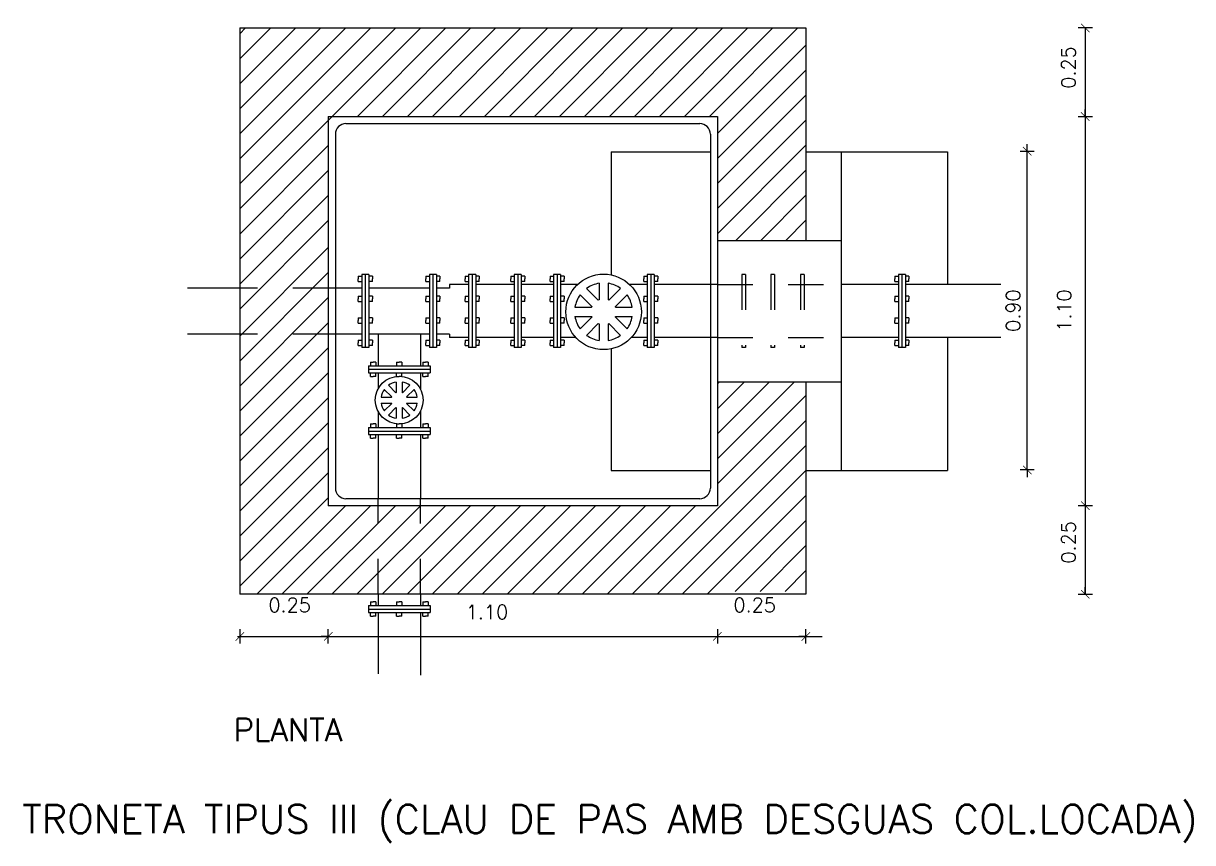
# Model space of a CAD drawing. Extents: x -0.23 to 5.77, y -0.31 to 4.78.
# Drawn here: x -0.199 to 3.106, y -0.309 to 2.005 of the extents above; entities that cross this region are included whole.
import ezdxf
from ezdxf.enums import TextEntityAlignment as Align

# ---------------------------------------------------------------- set-up
doc = ezdxf.new("R2010")
doc.units = 0
doc.header["$LTSCALE"] = 0.1
doc.linetypes.add('HIDDEN', pattern=[0.375, 0.25, -0.125])
doc.layers.get('0').update_dxf_attribs({"linetype": 'CONTINUOUS'})
doc.layers.get('DEFPOINTS').update_dxf_attribs({"color": 6, "linetype": 'CONTINUOUS'})
doc.styles.add('ROMANS', font='ROMANS.SHX')

# ---------------------------------------------------------------- blocks, each defined once
blk = doc.blocks.new('COTA')
for p, q in [((0, 50), (0, -50)), ((0, 0), (50, 0))]:
    blk.add_line(p, q)
at = {"const_width": 5}
blk.add_lwpolyline([(-30, -30), (30, 30)], dxfattribs=at)

msp = doc.modelspace()

# ---------------------------------------------------------------- linework, layer by layer
for p, q in [((0.41297, 1.99238), (2.01297, 1.99238)), ((0.41297, 1.99238), (0.41297, 0.39238)), ((2.01297, 1.99238), (2.01297, 1.39238)), ((2.8028, 1.99296), (2.8028, 0.3921)), ((0.66297, 1.74238), (1.76297, 1.74238)), ((0.66297, 1.74238), (0.66297, 0.64238)), ((0.71297, 1.72238), (1.71297, 1.72238)), ((1.76297, 1.74238), (1.76297, 0.64238)), ((0.68297, 1.69238), (0.68297, 0.69238)), ((1.74297, 1.69238), (1.74297, 0.69238)), ((1.46297, 1.64238), (1.74297, 1.64238)), ((1.46297, 1.64238), (1.46297, 1.29471)), ((2.01297, 1.64238), (2.41297, 1.64238)), ((2.11297, 1.64238), (2.11297, 1.26738)), ((2.41297, 1.64238), (2.41297, 1.26738)), ((1.76297, 1.39238), (2.11297, 1.39238)), ((0.74754, 1.29091), (0.75754, 1.29091)), ((0.74754, 1.29091), (0.74754, 1.28341)), ((0.75754, 1.29631), (0.75754, 1.08987)), ((0.77754, 1.29631), (0.75754, 1.29631)), ((0.76754, 1.29631), (0.76754, 1.08987)), ((0.77754, 1.29631), (0.77754, 1.08987)), ((0.78754, 1.29091), (0.77754, 1.29091)), ((0.78754, 1.29091), (0.78754, 1.28341)), ((0.93866, 1.29091), (0.93866, 1.28341)), ((0.93866, 1.29091), (0.94866, 1.29091)), ((0.96866, 1.29631), (0.94866, 1.29631)), ((0.94866, 1.29631), (0.94866, 1.08987)), ((0.95866, 1.29631), (0.95866, 1.08987)), ((0.96866, 1.29631), (0.96866, 1.08987)), ((0.97866, 1.29091), (0.96866, 1.29091)), ((0.97866, 1.29091), (0.97866, 1.28341)), ((1.04974, 1.29091), (1.04974, 1.28341)), ((1.04974, 1.29091), (1.05974, 1.29091)), ((1.07974, 1.29631), (1.05974, 1.29631)), ((1.05974, 1.29631), (1.05974, 1.08987)), ((1.06974, 1.29631), (1.06974, 1.08987)), ((1.07974, 1.29631), (1.07974, 1.08987)), ((1.08974, 1.29091), (1.07974, 1.29091)), ((1.08974, 1.29091), (1.08974, 1.28341)), ((1.17857, 1.29091), (1.17857, 1.28341)), ((1.17857, 1.29091), (1.18857, 1.29091)), ((1.20857, 1.29631), (1.18857, 1.29631)), ((1.18857, 1.29631), (1.18857, 1.08987)), ((1.19857, 1.29631), (1.19857, 1.08987)), ((1.20857, 1.29631), (1.20857, 1.08987)), ((1.21857, 1.29091), (1.20857, 1.29091)), ((1.21857, 1.29091), (1.21857, 1.28341)), ((1.28982, 1.29091), (1.28982, 1.28341)), ((1.28982, 1.29091), (1.29982, 1.29091)), ((1.31982, 1.29631), (1.29982, 1.29631)), ((1.29982, 1.29631), (1.29982, 1.08987)), ((1.30982, 1.29631), (1.30982, 1.08987)), ((1.31982, 1.29631), (1.31982, 1.08987)), ((1.32982, 1.29091), (1.31982, 1.29091)), ((1.32982, 1.29091), (1.32982, 1.28341)), ((1.55451, 1.29091), (1.55451, 1.28341)), ((1.55451, 1.29091), (1.56451, 1.29091)), ((1.58451, 1.29631), (1.56451, 1.29631)), ((1.56451, 1.29631), (1.56451, 1.08987)), ((1.57451, 1.29631), (1.57451, 1.08987)), ((1.58451, 1.29631), (1.58451, 1.08987)), ((1.59451, 1.29091), (1.58451, 1.29091)), ((1.59451, 1.29091), (1.59451, 1.28341)), ((2.26449, 1.29091), (2.26449, 1.28341)), ((2.26449, 1.29091), (2.27449, 1.29091)), ((2.29449, 1.29631), (2.27449, 1.29631)), ((2.27449, 1.29631), (2.27449, 1.08987)), ((2.28449, 1.29631), (2.28449, 1.08987)), ((2.29449, 1.29631), (2.29449, 1.08987)), ((2.30449, 1.29091), (2.29449, 1.29091)), ((2.30449, 1.29091), (2.30449, 1.28341)), ((0.41297, 1.25738), (0.26525, 1.25738)), ((0.75754, 1.25738), (0.66297, 1.25738)), ((0.74754, 1.27591), (0.74754, 1.28341)), ((0.74754, 1.27591), (0.75754, 1.27591)), ((0.78754, 1.27591), (0.77754, 1.27591)), ((0.94866, 1.25738), (0.77754, 1.25738)), ((0.78754, 1.27591), (0.78754, 1.28341)), ((0.93866, 1.27591), (0.93866, 1.28341)), ((0.93866, 1.27591), (0.94866, 1.27591)), ((0.97866, 1.27591), (0.96866, 1.27591)), ((1.00519, 1.25738), (0.96866, 1.25738)), ((0.97866, 1.27591), (0.97866, 1.28341)), ((1.00519, 1.26738), (1.00519, 1.25738)), ((1.05974, 1.26738), (1.00519, 1.26738)), ((1.04974, 1.27591), (1.04974, 1.28341)), ((1.04974, 1.27591), (1.05974, 1.27591)), ((1.08974, 1.27591), (1.07974, 1.27591)), ((1.18857, 1.26738), (1.07974, 1.26738)), ((1.08974, 1.27591), (1.08974, 1.28341)), ((1.17857, 1.27591), (1.17857, 1.28341)), ((1.17857, 1.27591), (1.18857, 1.27591)), ((1.21857, 1.27591), (1.20857, 1.27591)), ((1.29982, 1.26738), (1.20857, 1.26738)), ((1.21857, 1.27591), (1.21857, 1.28341)), ((1.28982, 1.27591), (1.28982, 1.28341)), ((1.28982, 1.27591), (1.29982, 1.27591)), ((1.32982, 1.27591), (1.31982, 1.27591)), ((1.36751, 1.26738), (1.31982, 1.26738)), ((1.32982, 1.27591), (1.32982, 1.28341)), ((1.39324, 1.25654), (1.42635, 1.22343)), ((1.42828, 1.27106), (1.42828, 1.22424)), ((1.4542, 1.27106), (1.4542, 1.22424)), ((1.45614, 1.22343), (1.48925, 1.25654)), ((1.56451, 1.26738), (1.51498, 1.26738)), ((1.55451, 1.27591), (1.55451, 1.28341)), ((1.55451, 1.27591), (1.56451, 1.27591)), ((1.59451, 1.27591), (1.58451, 1.27591)), ((1.76297, 1.26738), (1.58451, 1.26738)), ((1.59451, 1.27591), (1.59451, 1.28341)), ((2.27449, 1.26738), (2.11297, 1.26738)), ((2.11297, 1.26738), (2.11297, 0.74238)), ((2.26449, 1.27591), (2.26449, 1.28341)), ((2.26449, 1.27591), (2.27449, 1.27591)), ((2.30449, 1.27591), (2.29449, 1.27591)), ((2.56386, 1.26738), (2.29449, 1.26738)), ((2.30449, 1.27591), (2.30449, 1.28341)), ((0.74754, 1.23482), (0.74754, 1.22732)), ((0.74754, 1.23482), (0.75754, 1.23482)), ((0.74754, 1.21982), (0.74754, 1.22732)), ((0.78754, 1.23482), (0.77754, 1.23482)), ((0.78754, 1.23482), (0.78754, 1.22732)), ((0.78754, 1.21982), (0.78754, 1.22732)), ((0.93866, 1.23482), (0.94866, 1.23482)), ((0.93866, 1.23482), (0.93866, 1.22732)), ((0.93866, 1.21982), (0.93866, 1.22732)), ((0.97866, 1.23482), (0.96866, 1.23482)), ((0.97866, 1.23482), (0.97866, 1.22732)), ((0.97866, 1.21982), (0.97866, 1.22732)), ((1.04974, 1.23482), (1.05974, 1.23482)), ((1.04974, 1.23482), (1.04974, 1.22732)), ((1.04974, 1.21982), (1.04974, 1.22732)), ((1.08974, 1.23482), (1.07974, 1.23482)), ((1.08974, 1.23482), (1.08974, 1.22732)), ((1.08974, 1.21982), (1.08974, 1.22732)), ((1.17857, 1.23482), (1.18857, 1.23482)), ((1.17857, 1.23482), (1.17857, 1.22732)), ((1.17857, 1.21982), (1.17857, 1.22732)), ((1.21857, 1.23482), (1.20857, 1.23482)), ((1.21857, 1.23482), (1.21857, 1.22732)), ((1.21857, 1.21982), (1.21857, 1.22732)), ((1.28982, 1.23482), (1.29982, 1.23482)), ((1.28982, 1.23482), (1.28982, 1.22732)), ((1.28982, 1.21982), (1.28982, 1.22732)), ((1.32982, 1.23482), (1.31982, 1.23482)), ((1.32982, 1.23482), (1.32982, 1.22732)), ((1.32982, 1.21982), (1.32982, 1.22732)), ((1.37491, 1.23821), (1.40802, 1.20511)), ((1.47447, 1.20511), (1.50758, 1.23821)), ((1.55451, 1.23482), (1.56451, 1.23482)), ((1.55451, 1.23482), (1.55451, 1.22732)), ((1.55451, 1.21982), (1.55451, 1.22732)), ((1.59451, 1.23482), (1.58451, 1.23482)), ((1.59451, 1.23482), (1.59451, 1.22732)), ((1.59451, 1.21982), (1.59451, 1.22732)), ((2.26449, 1.23482), (2.27449, 1.23482)), ((2.26449, 1.23482), (2.26449, 1.22732)), ((2.26449, 1.21982), (2.26449, 1.22732)), ((2.30449, 1.23482), (2.29449, 1.23482)), ((2.30449, 1.23482), (2.30449, 1.22732)), ((2.30449, 1.21982), (2.30449, 1.22732)), ((0.74754, 1.21982), (0.75754, 1.21982)), ((0.78754, 1.21982), (0.77754, 1.21982)), ((0.93866, 1.21982), (0.94866, 1.21982)), ((0.97866, 1.21982), (0.96866, 1.21982)), ((1.04974, 1.21982), (1.05974, 1.21982)), ((1.08974, 1.21982), (1.07974, 1.21982)), ((1.17857, 1.21982), (1.18857, 1.21982)), ((1.21857, 1.21982), (1.20857, 1.21982)), ((1.28982, 1.21982), (1.29982, 1.21982)), ((1.32982, 1.21982), (1.31982, 1.21982)), ((1.36039, 1.20317), (1.40722, 1.20317)), ((1.47527, 1.20317), (1.52209, 1.20317)), ((1.55451, 1.21982), (1.56451, 1.21982)), ((1.59451, 1.21982), (1.58451, 1.21982)), ((2.26449, 1.21982), (2.27449, 1.21982)), ((2.30449, 1.21982), (2.29449, 1.21982)), ((0.74754, 1.17337), (0.74754, 1.16587)), ((0.74754, 1.17337), (0.75754, 1.17337)), ((0.74754, 1.15837), (0.74754, 1.16587)), ((0.74754, 1.15837), (0.75754, 1.15837)), ((0.78754, 1.17337), (0.77754, 1.17337)), ((0.78754, 1.15837), (0.77754, 1.15837)), ((0.78754, 1.17337), (0.78754, 1.16587)), ((0.78754, 1.15837), (0.78754, 1.16587)), ((0.93866, 1.17337), (0.94866, 1.17337)), ((0.93866, 1.17337), (0.93866, 1.16587)), ((0.93866, 1.15837), (0.93866, 1.16587)), ((0.93866, 1.15837), (0.94866, 1.15837)), ((0.97866, 1.17337), (0.96866, 1.17337)), ((0.97866, 1.15837), (0.96866, 1.15837)), ((0.97866, 1.17337), (0.97866, 1.16587)), ((0.97866, 1.15837), (0.97866, 1.16587)), ((1.04974, 1.17337), (1.05974, 1.17337)), ((1.04974, 1.17337), (1.04974, 1.16587)), ((1.04974, 1.15837), (1.04974, 1.16587)), ((1.04974, 1.15837), (1.05974, 1.15837)), ((1.08974, 1.17337), (1.07974, 1.17337)), ((1.08974, 1.15837), (1.07974, 1.15837)), ((1.08974, 1.17337), (1.08974, 1.16587)), ((1.08974, 1.15837), (1.08974, 1.16587)), ((1.17857, 1.17337), (1.18857, 1.17337)), ((1.17857, 1.17337), (1.17857, 1.16587)), ((1.17857, 1.15837), (1.17857, 1.16587)), ((1.17857, 1.15837), (1.18857, 1.15837)), ((1.21857, 1.17337), (1.20857, 1.17337)), ((1.21857, 1.15837), (1.20857, 1.15837)), ((1.21857, 1.17337), (1.21857, 1.16587)), ((1.21857, 1.15837), (1.21857, 1.16587)), ((1.28982, 1.17337), (1.29982, 1.17337)), ((1.28982, 1.17337), (1.28982, 1.16587)), ((1.28982, 1.15837), (1.28982, 1.16587)), ((1.28982, 1.15837), (1.29982, 1.15837)), ((1.32982, 1.17337), (1.31982, 1.17337)), ((1.32982, 1.15837), (1.31982, 1.15837)), ((1.32982, 1.17337), (1.32982, 1.16587)), ((1.32982, 1.15837), (1.32982, 1.16587)), ((1.36039, 1.17725), (1.40722, 1.17725)), ((1.37491, 1.1422), (1.40802, 1.17531)), ((1.39324, 1.12387), (1.42635, 1.15698)), ((1.45614, 1.15698), (1.48925, 1.12387)), ((1.47447, 1.17531), (1.50758, 1.1422)), ((1.47527, 1.17725), (1.52209, 1.17725)), ((1.55451, 1.17337), (1.56451, 1.17337)), ((1.55451, 1.17337), (1.55451, 1.16587)), ((1.55451, 1.15837), (1.55451, 1.16587)), ((1.55451, 1.15837), (1.56451, 1.15837)), ((1.59451, 1.17337), (1.58451, 1.17337)), ((1.59451, 1.15837), (1.58451, 1.15837)), ((1.59451, 1.17337), (1.59451, 1.16587)), ((1.59451, 1.15837), (1.59451, 1.16587)), ((2.26449, 1.17337), (2.27449, 1.17337)), ((2.26449, 1.17337), (2.26449, 1.16587)), ((2.26449, 1.15837), (2.26449, 1.16587)), ((2.26449, 1.15837), (2.27449, 1.15837)), ((2.30449, 1.17337), (2.29449, 1.17337)), ((2.30449, 1.15837), (2.29449, 1.15837)), ((2.30449, 1.17337), (2.30449, 1.16587)), ((2.30449, 1.15837), (2.30449, 1.16587)), ((0.41297, 1.12738), (0.26525, 1.12738)), ((0.75754, 1.12738), (0.66297, 1.12738)), ((0.94866, 1.12738), (0.77754, 1.12738)), ((0.80362, 1.12738), (0.80362, 1.03789)), ((0.92362, 1.12738), (0.92362, 1.03789)), ((1.00519, 1.12738), (0.96866, 1.12738)), ((1.00519, 1.12738), (1.00519, 1.11738)), ((1.42828, 1.15618), (1.42828, 1.10936)), ((1.4542, 1.15618), (1.4542, 1.10936)), ((0.74754, 1.11027), (0.74754, 1.10277)), ((0.74754, 1.11027), (0.75754, 1.11027)), ((0.74754, 1.09527), (0.74754, 1.10277)), ((0.74754, 1.09527), (0.75754, 1.09527)), ((0.78754, 1.11027), (0.77754, 1.11027)), ((0.78754, 1.09527), (0.77754, 1.09527)), ((0.78754, 1.11027), (0.78754, 1.10277)), ((0.78754, 1.09527), (0.78754, 1.10277)), ((0.93866, 1.11027), (0.94866, 1.11027)), ((0.93866, 1.11027), (0.93866, 1.10277)), ((0.93866, 1.09527), (0.93866, 1.10277)), ((0.93866, 1.09527), (0.94866, 1.09527)), ((0.97866, 1.11027), (0.96866, 1.11027)), ((0.97866, 1.09527), (0.96866, 1.09527)), ((0.97866, 1.11027), (0.97866, 1.10277)), ((0.97866, 1.09527), (0.97866, 1.10277)), ((1.05974, 1.11738), (1.00519, 1.11738)), ((1.04974, 1.11027), (1.05974, 1.11027)), ((1.04974, 1.11027), (1.04974, 1.10277)), ((1.04974, 1.09527), (1.04974, 1.10277)), ((1.04974, 1.09527), (1.05974, 1.09527)), ((1.18857, 1.11738), (1.07974, 1.11738)), ((1.08974, 1.11027), (1.07974, 1.11027)), ((1.08974, 1.09527), (1.07974, 1.09527)), ((1.08974, 1.11027), (1.08974, 1.10277)), ((1.08974, 1.09527), (1.08974, 1.10277)), ((1.17857, 1.11027), (1.18857, 1.11027)), ((1.17857, 1.11027), (1.17857, 1.10277)), ((1.17857, 1.09527), (1.17857, 1.10277)), ((1.17857, 1.09527), (1.18857, 1.09527)), ((1.29982, 1.11738), (1.20857, 1.11738)), ((1.21857, 1.11027), (1.20857, 1.11027)), ((1.21857, 1.09527), (1.20857, 1.09527)), ((1.21857, 1.11027), (1.21857, 1.10277)), ((1.21857, 1.09527), (1.21857, 1.10277)), ((1.28982, 1.11027), (1.29982, 1.11027)), ((1.28982, 1.11027), (1.28982, 1.10277)), ((1.28982, 1.09527), (1.28982, 1.10277)), ((1.28982, 1.09527), (1.29982, 1.09527)), ((1.36322, 1.11738), (1.31982, 1.11738)), ((1.32982, 1.11027), (1.31982, 1.11027)), ((1.32982, 1.09527), (1.31982, 1.09527)), ((1.32982, 1.11027), (1.32982, 1.10277)), ((1.32982, 1.09527), (1.32982, 1.10277)), ((1.56451, 1.11738), (1.51927, 1.11738)), ((1.55451, 1.11027), (1.56451, 1.11027)), ((1.55451, 1.11027), (1.55451, 1.10277)), ((1.55451, 1.09527), (1.55451, 1.10277)), ((1.55451, 1.09527), (1.56451, 1.09527)), ((1.76297, 1.11738), (1.58451, 1.11738)), ((1.59451, 1.11027), (1.58451, 1.11027)), ((1.59451, 1.09527), (1.58451, 1.09527)), ((1.59451, 1.11027), (1.59451, 1.10277)), ((1.59451, 1.09527), (1.59451, 1.10277)), ((2.27449, 1.11738), (2.11297, 1.11738)), ((2.26449, 1.11027), (2.27449, 1.11027)), ((2.26449, 1.11027), (2.26449, 1.10277)), ((2.26449, 1.09527), (2.26449, 1.10277)), ((2.26449, 1.09527), (2.27449, 1.09527)), ((2.56386, 1.11738), (2.29449, 1.11738)), ((2.30449, 1.11027), (2.29449, 1.11027)), ((2.30449, 1.09527), (2.29449, 1.09527)), ((2.30449, 1.11027), (2.30449, 1.10277)), ((2.30449, 1.09527), (2.30449, 1.10277)), ((2.41297, 1.11738), (2.41297, 0.74238)), ((0.77754, 1.08987), (0.75754, 1.08987)), ((0.96866, 1.08987), (0.94866, 1.08987)), ((1.07974, 1.08987), (1.05974, 1.08987)), ((1.20857, 1.08987), (1.18857, 1.08987)), ((1.31982, 1.08987), (1.29982, 1.08987)), ((1.46297, 1.08571), (1.46297, 0.74238)), ((1.58451, 1.08987), (1.56451, 1.08987)), ((2.29449, 1.08987), (2.27449, 1.08987)), ((0.7771, 1.03789), (0.7771, 1.01789)), ((0.7771, 1.03789), (0.95056, 1.03789)), ((0.7771, 1.02789), (0.95056, 1.02789)), ((0.7825, 1.04789), (0.7825, 1.03789)), ((0.7825, 1.04789), (0.79, 1.04789)), ((0.7975, 1.04789), (0.79, 1.04789)), ((0.7975, 1.04789), (0.7975, 1.03789)), ((0.85563, 1.04789), (0.86313, 1.04789)), ((0.85563, 1.04789), (0.85563, 1.03789)), ((0.87063, 1.04789), (0.86313, 1.04789)), ((0.87063, 1.04789), (0.87063, 1.03789)), ((0.93016, 1.04789), (0.93766, 1.04789)), ((0.93016, 1.04789), (0.93016, 1.03789)), ((0.94516, 1.04789), (0.93766, 1.04789)), ((0.94516, 1.04789), (0.94516, 1.03789)), ((0.95056, 1.03789), (0.95056, 1.01789)), ((0.7771, 1.01789), (0.95056, 1.01789)), ((0.7825, 1.00789), (0.7825, 1.01789)), ((0.7825, 1.00789), (0.79, 1.00789)), ((0.7975, 1.00789), (0.79, 1.00789)), ((0.7975, 1.00789), (0.7975, 1.01789)), ((0.80362, 1.01789), (0.80362, 0.97233)), ((0.85525, 0.99206), (0.85525, 0.96239)), ((0.85563, 1.00789), (0.85563, 1.01789)), ((0.85563, 1.00789), (0.86313, 1.00789)), ((0.87063, 1.00789), (0.86313, 1.00789)), ((0.87063, 1.00789), (0.87063, 1.01789)), ((0.87167, 0.99206), (0.87167, 0.96239)), ((0.92362, 1.01789), (0.92362, 0.97173)), ((0.93016, 1.00789), (0.93016, 1.01789)), ((0.93016, 1.00789), (0.93766, 1.00789)), ((0.94516, 1.00789), (0.93766, 1.00789)), ((0.94516, 1.00789), (0.94516, 1.01789)), ((1.76297, 0.99238), (2.11297, 0.99238)), ((2.01297, 0.99238), (2.01297, 0.39238)), ((0.82143, 0.97125), (0.84241, 0.95027)), ((0.83304, 0.98286), (0.85402, 0.96189)), ((0.8729, 0.96189), (0.89388, 0.98286)), ((0.88451, 0.95027), (0.90549, 0.97125)), ((0.81223, 0.94905), (0.8419, 0.94905)), ((0.81223, 0.93262), (0.8419, 0.93262)), ((0.82143, 0.91042), (0.84241, 0.93139)), ((0.88451, 0.93139), (0.90549, 0.91042)), ((0.88502, 0.94905), (0.91469, 0.94905)), ((0.88502, 0.93262), (0.91469, 0.93262)), ((0.80362, 0.90933), (0.80362, 0.86341)), ((0.83304, 0.8988), (0.85402, 0.91978)), ((0.85525, 0.91927), (0.85525, 0.88961)), ((0.87167, 0.91927), (0.87167, 0.88961)), ((0.8729, 0.91978), (0.89388, 0.8988)), ((0.92362, 0.90994), (0.92362, 0.86341)), ((0.7771, 0.86341), (0.95056, 0.86341)), ((0.7771, 0.86341), (0.7771, 0.84341)), ((0.7825, 0.87341), (0.79, 0.87341)), ((0.7825, 0.87341), (0.7825, 0.86341)), ((0.7975, 0.87341), (0.79, 0.87341)), ((0.7975, 0.87341), (0.7975, 0.86341)), ((0.85563, 0.87341), (0.85563, 0.86341)), ((0.85563, 0.87341), (0.86313, 0.87341)), ((0.87063, 0.87341), (0.86313, 0.87341)), ((0.87063, 0.87341), (0.87063, 0.86341)), ((0.93016, 0.87341), (0.93016, 0.86341)), ((0.93016, 0.87341), (0.93766, 0.87341)), ((0.94516, 0.87341), (0.93766, 0.87341)), ((0.94516, 0.87341), (0.94516, 0.86341)), ((0.95056, 0.86341), (0.95056, 0.84341)), ((0.7771, 0.85341), (0.95056, 0.85341)), ((0.7771, 0.84341), (0.95056, 0.84341)), ((0.7825, 0.83341), (0.7825, 0.84341)), ((0.7825, 0.83341), (0.79, 0.83341)), ((0.7975, 0.83341), (0.79, 0.83341)), ((0.7975, 0.83341), (0.7975, 0.84341)), ((0.80362, 0.84341), (0.80362, 0.66238)), ((0.85563, 0.83341), (0.85563, 0.84341)), ((0.85563, 0.83341), (0.86313, 0.83341)), ((0.87063, 0.83341), (0.86313, 0.83341)), ((0.87063, 0.83341), (0.87063, 0.84341)), ((0.92362, 0.84341), (0.92362, 0.66238)), ((0.93016, 0.83341), (0.93016, 0.84341)), ((0.93016, 0.83341), (0.93766, 0.83341)), ((0.94516, 0.83341), (0.93766, 0.83341)), ((0.94516, 0.83341), (0.94516, 0.84341)), ((1.46297, 0.74238), (1.74297, 0.74238)), ((2.01297, 0.74238), (2.41297, 0.74238)), ((1.71297, 0.66238), (0.71297, 0.66238)), ((1.76297, 0.64238), (0.66297, 0.64238)), ((2.01297, 0.39238), (0.41297, 0.39238)), ((0.7825, 0.37053), (0.7825, 0.36053)), ((0.7825, 0.37053), (0.79, 0.37053)), ((0.7975, 0.37053), (0.79, 0.37053)), ((0.7975, 0.37053), (0.7975, 0.36053)), ((0.80362, 0.39238), (0.80362, 0.36053)), ((0.85563, 0.37053), (0.86313, 0.37053)), ((0.85563, 0.37053), (0.85563, 0.36053)), ((0.87063, 0.37053), (0.86313, 0.37053)), ((0.87063, 0.37053), (0.87063, 0.36053)), ((0.92362, 0.39238), (0.92362, 0.36053)), ((0.93016, 0.37053), (0.93766, 0.37053)), ((0.93016, 0.37053), (0.93016, 0.36053)), ((0.94516, 0.37053), (0.93766, 0.37053)), ((0.94516, 0.37053), (0.94516, 0.36053)), ((0.7771, 0.36053), (0.7771, 0.34053)), ((0.7771, 0.36053), (0.95056, 0.36053)), ((0.7771, 0.35053), (0.95056, 0.35053)), ((0.7771, 0.34053), (0.95056, 0.34053)), ((0.7825, 0.33053), (0.7825, 0.34053)), ((0.7825, 0.33053), (0.79, 0.33053)), ((0.7975, 0.33053), (0.79, 0.33053)), ((0.7975, 0.33053), (0.7975, 0.34053)), ((0.80362, 0.34053), (0.80362, 0.16751)), ((0.85563, 0.33053), (0.85563, 0.34053)), ((0.85563, 0.33053), (0.86313, 0.33053)), ((0.87063, 0.33053), (0.86313, 0.33053)), ((0.87063, 0.33053), (0.87063, 0.34053)), ((0.92362, 0.34053), (0.92362, 0.16412)), ((0.93016, 0.33053), (0.93016, 0.34053)), ((0.93016, 0.33053), (0.93766, 0.33053)), ((0.94516, 0.33053), (0.93766, 0.33053)), ((0.94516, 0.33053), (0.94516, 0.34053)), ((0.95056, 0.36053), (0.95056, 0.34053)), ((0.40664, 0.27333), (2.05932, 0.27333))]:
    msp.add_line(p, q)
at = {"color": 0}
for p, q in [((0.41297, 1.48093), (0.92441, 1.99238)), ((0.41297, 1.55164), (0.8537, 1.99238)), ((0.41297, 1.62235), (0.78299, 1.99238)), ((0.41297, 1.69306), (0.71228, 1.99238)), ((0.41297, 1.76377), (0.64157, 1.99238)), ((0.41297, 1.83448), (0.57086, 1.99238)), ((0.41297, 1.90519), (0.50015, 1.99238)), ((0.41297, 1.9759), (0.42944, 1.99238)), ((0.74512, 1.74238), (0.99512, 1.99238)), ((0.81583, 1.74238), (1.06583, 1.99238)), ((0.88654, 1.74238), (1.13654, 1.99238)), ((0.95725, 1.74238), (1.20725, 1.99238)), ((1.0335, 1.74238), (1.2835, 1.99238)), ((1.10421, 1.74238), (1.35421, 1.99238)), ((1.17492, 1.74238), (1.42492, 1.99238)), ((1.24563, 1.74238), (1.49563, 1.99238)), ((1.31634, 1.74238), (1.56634, 1.99238)), ((1.38705, 1.74238), (1.63705, 1.99238)), ((1.45776, 1.74238), (1.70776, 1.99238)), ((1.52847, 1.74238), (1.77847, 1.99238)), ((1.59918, 1.74238), (1.84918, 1.99238)), ((1.6699, 1.74238), (1.9199, 1.99238)), ((1.74061, 1.74238), (1.99061, 1.99238)), ((1.76297, 1.69403), (2.01297, 1.94403)), ((1.76297, 1.62331), (2.01297, 1.87331)), ((1.76297, 1.5526), (2.01297, 1.8026)), ((1.76297, 1.48189), (2.01297, 1.73189)), ((0.41297, 1.41022), (0.66297, 1.66022)), ((1.76297, 1.41118), (2.01297, 1.66118)), ((0.41297, 1.33951), (0.66297, 1.58951)), ((1.81487, 1.39238), (2.01297, 1.59047)), ((0.41297, 1.2688), (0.66297, 1.5188)), ((1.88558, 1.39238), (2.01297, 1.51976)), ((0.41297, 1.19809), (0.66297, 1.44809)), ((1.95629, 1.39238), (2.01297, 1.44905)), ((0.41297, 1.12184), (0.66297, 1.37184)), ((0.41297, 1.05113), (0.66297, 1.30113)), ((0.41297, 0.98042), (0.66297, 1.23042)), ((0.41297, 0.90971), (0.66297, 1.15971)), ((0.41297, 0.839), (0.66297, 1.089)), ((0.41297, 0.76829), (0.66297, 1.01829)), ((1.76297, 0.98692), (1.76842, 0.99238)), ((1.76297, 0.91621), (1.83913, 0.99238)), ((1.76297, 0.77479), (1.98056, 0.99238)), ((1.76297, 0.8455), (1.90984, 0.99238)), ((0.41297, 0.69758), (0.66297, 0.94758)), ((1.76297, 0.70408), (2.01297, 0.95408)), ((0.41297, 0.62687), (0.66297, 0.87687)), ((1.52198, 0.39238), (2.01297, 0.88337)), ((0.41297, 0.55616), (0.66297, 0.80616)), ((1.59269, 0.39238), (2.01297, 0.81265)), ((0.41297, 0.48545), (0.66297, 0.73545)), ((1.6634, 0.39238), (2.01297, 0.74194)), ((0.41297, 0.41474), (0.66297, 0.66474)), ((1.73411, 0.39238), (2.01297, 0.67123)), ((0.46132, 0.39238), (0.71132, 0.64238)), ((0.53203, 0.39238), (0.78203, 0.64238)), ((0.60274, 0.39238), (0.85274, 0.64238)), ((0.67345, 0.39238), (0.92345, 0.64238)), ((0.74416, 0.39238), (0.99416, 0.64238)), ((0.81487, 0.39238), (1.06487, 0.64238)), ((0.88558, 0.39238), (1.13558, 0.64238)), ((0.95629, 0.39238), (1.20629, 0.64238)), ((1.027, 0.39238), (1.277, 0.64238)), ((1.09771, 0.39238), (1.34771, 0.64238)), ((1.16842, 0.39238), (1.41842, 0.64238)), ((1.23913, 0.39238), (1.48913, 0.64238)), ((1.30984, 0.39238), (1.55984, 0.64238)), ((1.38056, 0.39238), (1.63056, 0.64238)), ((1.45127, 0.39238), (1.70127, 0.64238)), ((1.813, 0.40055), (2.01297, 0.60052)), ((1.88371, 0.40055), (2.01297, 0.52981)), ((1.95442, 0.40055), (2.01297, 0.4591))]:
    msp.add_line(p, q, dxfattribs=at)
at = {"color": 0, "linetype": 'BYBLOCK'}
for p, q in [((2.8028, 1.99278), (2.8028, 1.99318)), ((2.8028, 1.74198), (2.8028, 1.74158)), ((2.63873, 0.74392), (2.63873, 1.64377)), ((2.8028, 0.64278), (2.8028, 0.64318)), ((2.8028, 0.39198), (2.8028, 0.39158))]:
    msp.add_line(p, q, dxfattribs=at)
at = {"linetype": 'HIDDEN'}
for p, q in [((1.84215, 1.29631), (1.83215, 1.29631)), ((1.83215, 1.29631), (1.83215, 1.08987)), ((1.84215, 1.29631), (1.84215, 1.08987)), ((1.92424, 1.29631), (1.91424, 1.29631)), ((1.91424, 1.29631), (1.91424, 1.08987)), ((1.92424, 1.29631), (1.92424, 1.08987)), ((1.99807, 1.29631), (1.99807, 1.08987)), ((2.00807, 1.29631), (1.99807, 1.29631)), ((2.00807, 1.29631), (2.00807, 1.08987)), ((0.66297, 1.25738), (0.41297, 1.25738)), ((1.76297, 1.26738), (2.11297, 1.26738)), ((0.66297, 1.12738), (0.41297, 1.12738)), ((1.76297, 1.11738), (2.11297, 1.11738)), ((1.84215, 1.08987), (1.83215, 1.08987)), ((1.92424, 1.08987), (1.91424, 1.08987)), ((2.00807, 1.08987), (1.99807, 1.08987)), ((0.80362, 0.39238), (0.80362, 0.66238)), ((0.92362, 0.39238), (0.92362, 0.66238))]:
    msp.add_line(p, q, dxfattribs=at)
for centre, radius in [((1.44124, 1.19021), 0.10673), ((0.86346, 0.94083), 0.06763)]:
    msp.add_circle(centre, radius)
for centre, radius, start, end in [((0.71297, 1.69238), 0.03, 90, 180), ((1.71297, 1.69238), 0.03, 0, 90), ((1.44124, 1.19021), 0.08188, 99.10684, 125.89316), ((1.44124, 1.19021), 0.08188, 54.10684, 80.89316), ((1.44124, 1.19021), 0.08188, 144.10684, 170.89316), ((1.44124, 1.19021), 0.03641, 110.84981, 114.15019), ((1.44124, 1.19021), 0.03641, 65.84981, 69.15019), ((1.44124, 1.19021), 0.08188, 9.10684, 35.89316), ((1.44124, 1.19021), 0.03641, 155.84981, 159.15019), ((1.44124, 1.19021), 0.03641, 20.84981, 24.15019), ((1.44124, 1.19021), 0.08188, 189.10684, 215.89316), ((1.44124, 1.19021), 0.03641, 200.84981, 204.15019), ((1.44124, 1.19021), 0.03641, 245.84981, 249.15019), ((1.44124, 1.19021), 0.03641, 290.84981, 294.15019), ((1.44124, 1.19021), 0.03641, 335.84981, 339.15019), ((1.44124, 1.19021), 0.08188, 324.10684, 350.89316), ((1.44124, 1.19021), 0.08188, 234.10684, 260.89316), ((1.44124, 1.19021), 0.08188, 279.10684, 305.89316), ((0.86346, 0.94083), 0.05188, 99.10684, 125.89316), ((0.86346, 0.94083), 0.05188, 54.10684, 80.89316), ((0.86346, 0.94083), 0.05188, 144.10684, 170.89316), ((0.86346, 0.94083), 0.02307, 110.84981, 114.15019), ((0.86346, 0.94083), 0.02307, 65.84981, 69.15019), ((0.86346, 0.94083), 0.05188, 9.10684, 35.89316), ((0.86346, 0.94083), 0.05188, 189.10684, 215.89316), ((0.86346, 0.94083), 0.02307, 155.84981, 159.15019), ((0.86346, 0.94083), 0.02307, 200.84981, 204.15019), ((0.86346, 0.94083), 0.02307, 20.84981, 24.15019), ((0.86346, 0.94083), 0.02307, 335.84981, 339.15019), ((0.86346, 0.94083), 0.05188, 324.10684, 350.89316), ((0.86346, 0.94083), 0.05188, 234.10684, 260.89316), ((0.86346, 0.94083), 0.02307, 245.84981, 249.15019), ((0.86346, 0.94083), 0.02307, 290.84981, 294.15019), ((0.86346, 0.94083), 0.05188, 279.10684, 305.89316), ((0.71297, 0.69238), 0.03, 180, 270), ((1.71297, 0.69238), 0.03, 270, 0)]:
    msp.add_arc(centre, radius, start, end)
at = {"layer": 'DEFPOINTS', "color": 0, "linetype": 'BYBLOCK'}
for p in [(2.01297, 1.99238), (2.8028, 1.99238), (1.76297, 1.74238), (2.28514, 1.64417), (2.63873, 1.64417), (2.28514, 0.74352), (0.66297, 0.64238), (1.76297, 0.64238), (1.76297, 0.64238), (2.8028, 0.64238), (0.41297, 0.39238), (2.01297, 0.39238), (2.01297, 0.39238)]:
    msp.add_point(p, dxfattribs=at)

# ---------------------------------------------------------------- block references
at = {"color": 0, "linetype": 'BYBLOCK', "xscale": 0.0004, "yscale": 0.0004, "zscale": 0.0004}
for p, rotation in [((2.8028, 1.99238), 270), ((2.8028, 1.74238), 90), ((2.63873, 1.64417), 90), ((2.63873, 0.74352), 270), ((2.8028, 0.64238), 270), ((2.8028, 0.39238), 90), ((0.66297, 0.27333), 180), ((2.01297, 0.27333), 180)]:
    msp.add_blockref('COTA', p, dxfattribs=dict(at, rotation=rotation))
for p in [(0.41297, 0.27333), (1.76297, 0.27333)]:
    msp.add_blockref('COTA', p, dxfattribs=at)

# ---------------------------------------------------------------- texts
at = {"color": 0, "linetype": 'BYBLOCK', "style": 'ROMANS'}
for p in [(2.77557, 1.88077), (2.77557, 0.53891)]:
    msp.add_text('0.25', height=0.04, rotation=90, dxfattribs=at).set_placement(p, align=Align.CENTER)
for s, p in [('0.90', (2.59873, 1.19385)), ('1.10', (2.7434, 1.19385))]:
    msp.add_text(s, height=0.04, rotation=90, dxfattribs=at).set_placement(p, align=Align.MIDDLE)
for p in [(0.55375, 0.342), (1.86843, 0.342)]:
    msp.add_text('0.25', height=0.04, dxfattribs=at).set_placement(p, align=Align.CENTER)
msp.add_text('1.10', height=0.04, dxfattribs=at).set_placement((1.1116, 0.342), align=Align.MIDDLE)
at = {"style": 'ROMANS'}
for s, height, p in [('PLANTA', 0.064, (0.39552, -0.02293)), ('TRONETA TIPUS III (CLAU DE PAS AMB DESGUAS COL.LOCADA)', 0.08, (-0.20232, -0.28275))]:
    msp.add_text(s, height=height, dxfattribs=at).set_placement(p)

doc.saveas('drawing.dxf')
